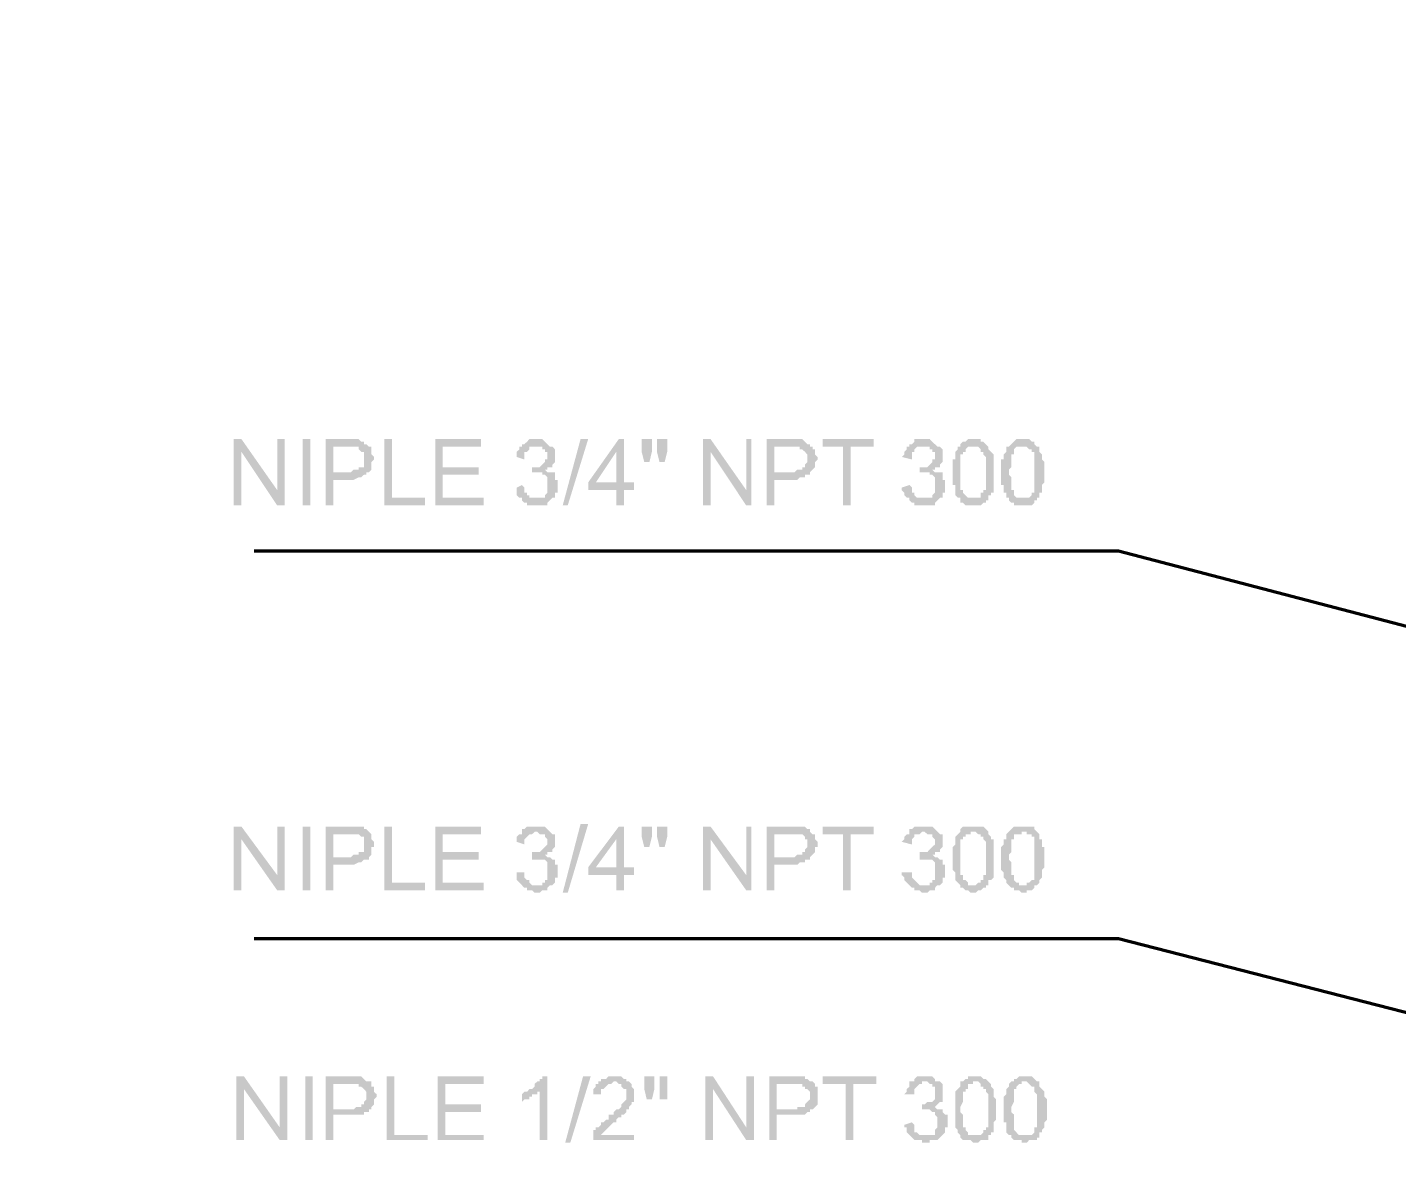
# Model space of a CAD drawing. Header units: millimetres. Extents: x 4161 to 13726, y 828 to 4470.
# Drawn here: x 8633.5 to 8791.7, y 1467.2 to 1598.5 of the extents above; entities that cross this region are included whole.
import ezdxf

# ---------------------------------------------------------------- set-up
doc = ezdxf.new("R2010")
doc.units = ezdxf.units.MM
doc.header["$LTSCALE"] = 10
doc.layers.add('AUX_01', color=1, linetype='Continuous')
doc.layers.add('H', color=7, linetype='Continuous', lineweight=100)
doc.layers.add('P', color=250, linetype='Continuous', lineweight=100)

# ---------------------------------------------------------------- blocks, each defined once
blk = doc.blocks.new('A$C264A139D')
at = {"layer": 'H', "linetype": 'Continuous'}
for points in [[(159.12, 450.59), (158.24, 450.59), (158.24, 442.94), (159.12, 442.94), (159.12, 449.12)], [(159.12, 450.59), (159.12, 449.12), (163.24, 442.94), (163.24, 444.71)], [(164.12, 450.59), (163.24, 450.59), (163.24, 442.94), (164.12, 442.94)], [(167.06, 442.94), (167.06, 450.59), (166.18, 450.59), (166.18, 442.94)], [(171.47, 450.59), (168.82, 450.59), (168.82, 442.94), (169.71, 442.94), (169.71, 445.88), (172.06, 445.88), (172.65, 446.18), (172.94, 446.18), (173.24, 446.47), (173.53, 446.47), (173.53, 446.76), (173.82, 446.76), (169.71, 446.76), (169.71, 449.71), (174.12, 449.71), (173.82, 449.71), (173.53, 450), (173.24, 450), (173.24, 450.29), (172.94, 450.29), (172.65, 450.59), (171.76, 450.59)], [(174.12, 449.71), (171.47, 449.71), (172.65, 449.71), (172.65, 449.41), (172.94, 449.12), (173.24, 449.12), (173.24, 448.82), (173.24, 447.94), (173.24, 447.65), (173.24, 447.35), (172.94, 447.35), (172.65, 447.35), (172.65, 447.06), (172.06, 447.06), (171.76, 446.76), (169.71, 446.76), (173.82, 446.76), (174.12, 447.06), (174.12, 447.35), (174.12, 447.94), (174.41, 448.24), (174.41, 448.53), (174.12, 448.82), (174.12, 449.41)], [(176.47, 450.59), (175.59, 450.59), (175.59, 442.94), (180.29, 442.94), (180.29, 443.82), (176.47, 443.82)], [(186.76, 450.59), (181.47, 450.59), (181.47, 442.94), (187.06, 442.94), (187.06, 443.82), (182.35, 443.82), (182.35, 446.47), (186.47, 446.47), (186.47, 447.35), (182.35, 447.35), (182.35, 449.71), (186.76, 449.71)], [(191.47, 449.71), (191.18, 449.71), (191.18, 449.41), (190.88, 449.12), (190.88, 448.82), (190.88, 448.53), (191.76, 448.24), (191.76, 449.12), (192.06, 449.12), (192.35, 449.41), (192.35, 449.71), (192.65, 449.71), (192.94, 449.71)], [(192.94, 450.59), (192.35, 450.59), (192.06, 450.29), (191.76, 450), (191.47, 450), (191.47, 449.71), (193.24, 449.71), (193.53, 449.71), (193.82, 449.71), (193.82, 449.41), (194.12, 449.41), (194.12, 449.12), (194.41, 449.12), (194.41, 448.53), (194.41, 448.24), (194.12, 448.24), (194.12, 447.94), (193.82, 447.65), (193.53, 447.35), (193.24, 447.35), (192.94, 447.35), (194.41, 447.35), (194.71, 447.35), (195, 447.35), (195, 447.65), (195.29, 447.94), (195.29, 449.41), (195, 449.71), (194.71, 449.71), (194.41, 450), (194.12, 450.29), (193.82, 450.59), (193.24, 450.59)], [(196.18, 442.94), (198.24, 450.59), (199.12, 450.59), (196.76, 442.94)], [(203.24, 450.59), (202.65, 450.59), (199.12, 445.59), (199.12, 444.71), (202.35, 444.71), (202.35, 442.94), (203.24, 442.94), (203.24, 444.71), (204.41, 444.71), (204.41, 445.59), (200, 445.59), (202.35, 449.12)], [(203.24, 450.59), (202.35, 449.12), (202.35, 445.59), (200, 445.59), (203.24, 445.59)], [(206.47, 450.59), (205.29, 450.59), (205.29, 449.12), (205.59, 447.94), (206.18, 447.94), (206.47, 449.12)], [(208.24, 450.59), (207.06, 450.59), (207.06, 449.12), (207.35, 447.94), (207.94, 447.94), (208.24, 449.12)], [(213.24, 450.59), (212.35, 450.59), (212.35, 442.94), (213.24, 442.94), (213.24, 449.12)], [(213.24, 450.59), (213.24, 449.12), (217.35, 442.94), (217.35, 444.71)], [(217.94, 450.59), (217.35, 450.59), (217.35, 442.94), (217.94, 442.94)], [(222.65, 450.59), (219.71, 450.59), (219.71, 442.94), (220.59, 442.94), (220.59, 445.88), (223.24, 445.88), (223.53, 446.18), (224.12, 446.18), (224.12, 446.47), (224.71, 446.47), (224.71, 446.76), (220.59, 446.76), (220.59, 449.71), (225, 449.71), (224.71, 449.71), (224.71, 450), (224.41, 450), (224.12, 450.29), (223.82, 450.59)], [(225, 449.71), (222.65, 449.71), (223.53, 449.71), (223.53, 449.41), (223.82, 449.41), (224.12, 449.12), (224.41, 448.82), (224.41, 447.94), (224.12, 447.65), (224.12, 447.35), (223.82, 447.35), (223.82, 447.06), (223.24, 447.06), (222.94, 446.76), (220.59, 446.76), (224.71, 446.76), (225, 447.06), (225.29, 447.35), (225.29, 447.94), (225.59, 448.24), (225.59, 448.53), (225.29, 448.82), (225.29, 449.41), (225, 449.41)], [(232.06, 450.59), (226.18, 450.59), (226.18, 449.71), (228.53, 449.71), (228.53, 442.94), (229.41, 442.94), (229.41, 449.71), (232.06, 449.71)], [(236.18, 449.71), (235.88, 449.71), (235.88, 449.41), (235.59, 449.12), (235.59, 448.82), (235.29, 448.53), (236.47, 448.24), (236.47, 449.12), (236.76, 449.12), (236.76, 449.41), (237.06, 449.71), (237.35, 449.71), (237.65, 449.71)], [(237.65, 450.59), (236.76, 450.59), (236.76, 450.29), (236.47, 450), (236.18, 450), (236.18, 449.71), (237.94, 449.71), (238.24, 449.71), (238.53, 449.71), (238.53, 449.41), (238.82, 449.41), (238.82, 449.12), (239.12, 449.12), (239.12, 448.53), (239.12, 448.24), (238.82, 448.24), (238.82, 447.94), (238.53, 447.65), (238.24, 447.35), (237.94, 447.35), (237.65, 447.35), (239.12, 447.35), (239.41, 447.35), (239.71, 447.35), (239.71, 447.65), (240, 447.94), (240, 449.41), (239.71, 449.71), (239.41, 449.71), (239.12, 450), (238.82, 450.29), (238.53, 450.59), (237.94, 450.59)], [(242.06, 449.71), (241.76, 449.71), (241.76, 449.41), (241.47, 449.12), (241.47, 448.82), (241.47, 448.24), (241.18, 448.24), (241.18, 446.76), (241.18, 445.29), (241.47, 445.29), (241.47, 444.41), (241.47, 444.12), (241.76, 443.82), (242.06, 443.82), (242.06, 443.53), (242.06, 443.24), (242.35, 443.24), (242.65, 442.94), (242.94, 442.94), (243.24, 442.94), (243.82, 442.94), (244.12, 442.94), (244.41, 442.94), (244.71, 443.24), (245, 443.24), (245, 443.53), (245.29, 443.53), (245.29, 443.82), (242.94, 443.82), (242.65, 444.12), (242.35, 444.41), (242.35, 444.71), (242.06, 444.71), (242.06, 446.18), (242.06, 446.47), (242.06, 447.06), (242.06, 447.35), (242.06, 448.82), (242.35, 448.82), (242.35, 449.12), (242.65, 449.12), (242.65, 449.41), (242.94, 449.71), (243.24, 449.71), (243.53, 449.71)], [(243.53, 450.59), (242.94, 450.59), (242.65, 450.29), (242.35, 450.29), (242.06, 450), (242.06, 449.71), (243.82, 449.71), (244.12, 449.71), (244.41, 449.41), (244.41, 449.12), (244.71, 449.12), (244.71, 448.82), (245, 448.53), (245, 446.76), (245, 444.71), (244.71, 444.71), (244.71, 444.41), (244.41, 444.41), (244.41, 444.12), (244.41, 443.82), (244.12, 443.82), (243.82, 443.82), (243.53, 443.82), (245.29, 443.82), (245.29, 444.12), (245.59, 444.12), (245.59, 444.41), (245.88, 444.41), (245.88, 444.71), (245.88, 445.29), (245.88, 445.59), (245.88, 447.94), (245.88, 448.24), (245.88, 448.53), (245.88, 448.82), (245.59, 449.12), (245.29, 449.41), (245.29, 449.71), (245, 450), (244.71, 450.29), (244.41, 450.29), (244.41, 450.59), (243.82, 450.59)], [(247.65, 449.71), (247.35, 449.71), (247.35, 449.41), (247.35, 449.12), (247.06, 448.82), (247.06, 448.24), (246.76, 448.24), (246.76, 446.76), (246.76, 445.29), (247.06, 445.29), (247.06, 444.41), (247.35, 444.41), (247.35, 444.12), (247.35, 443.82), (247.65, 443.82), (247.65, 443.53), (247.94, 443.24), (248.24, 443.24), (248.24, 442.94), (248.82, 442.94), (249.12, 442.94), (249.71, 442.94), (250.29, 442.94), (250.59, 443.24), (250.59, 443.53), (250.88, 443.53), (250.88, 443.82), (248.82, 443.82), (248.53, 443.82), (248.24, 444.12), (248.24, 444.41), (248.24, 444.71), (247.94, 444.71), (247.94, 446.18), (247.65, 446.47), (247.65, 447.06), (247.94, 447.35), (247.94, 448.82), (248.24, 448.82), (248.24, 449.12), (248.24, 449.41), (248.53, 449.71), (249.12, 449.71)], [(249.12, 450.59), (248.53, 450.59), (248.24, 450.29), (247.94, 450), (247.65, 449.71), (249.71, 449.71), (250, 449.41), (250.29, 449.41), (250.29, 449.12), (250.59, 449.12), (250.59, 448.82), (250.59, 448.53), (250.59, 446.76), (250.59, 444.71), (250.59, 444.41), (250.29, 444.41), (250.29, 444.12), (250, 443.82), (249.71, 443.82), (249.12, 443.82), (250.88, 443.82), (251.18, 443.82), (251.18, 444.12), (251.18, 444.41), (251.47, 444.41), (251.47, 444.71), (251.47, 445.29), (251.76, 445.59), (251.76, 447.94), (251.47, 448.24), (251.47, 448.53), (251.47, 448.82), (251.18, 449.12), (251.18, 449.41), (251.18, 449.71), (250.88, 449.71), (250.59, 450), (250.59, 450.29), (250.29, 450.29), (250, 450.59), (249.71, 450.59)], [(195, 446.76), (193.24, 446.76), (193.82, 446.76), (193.82, 446.47), (194.12, 446.47), (194.41, 446.18), (194.41, 445.88), (194.41, 445.29), (194.41, 444.41), (194.12, 444.12), (194.12, 443.82), (193.82, 443.82), (191.47, 443.82), (191.47, 443.53), (191.76, 443.24), (192.06, 443.24), (192.06, 442.94), (192.65, 442.94), (192.94, 442.94), (193.53, 442.94), (193.82, 442.94), (194.41, 442.94), (194.41, 443.24), (194.71, 443.53), (195, 443.82), (195.29, 443.82), (195.29, 444.12), (195.29, 444.41), (195.59, 444.41), (195.59, 445.88), (195.29, 445.88), (195.29, 446.18), (195.29, 446.47), (195.29, 446.76)], [(239.71, 446.76), (237.94, 446.76), (238.53, 446.76), (238.53, 446.47), (238.82, 446.47), (239.12, 446.18), (239.12, 445.88), (239.12, 445.29), (239.12, 444.41), (238.82, 444.12), (238.82, 443.82), (238.53, 443.82), (236.18, 443.82), (236.18, 443.53), (236.47, 443.24), (236.76, 443.24), (236.76, 442.94), (237.35, 442.94), (237.65, 442.94), (238.24, 442.94), (238.53, 442.94), (239.12, 442.94), (239.12, 443.24), (239.41, 443.53), (239.71, 443.82), (240, 443.82), (240, 444.12), (240, 444.41), (240.29, 444.41), (240.29, 445.88), (240, 445.88), (240, 446.18), (240, 446.47), (240, 446.76)], [(191.47, 445.29), (190.88, 445), (190.88, 444.71), (190.88, 444.41), (190.88, 444.12), (191.18, 443.82), (191.47, 443.82), (192.94, 443.82), (192.65, 443.82), (192.35, 443.82), (192.35, 444.12), (192.06, 444.12), (192.06, 444.41), (191.76, 444.41), (191.76, 445)], [(236.18, 445.29), (235.29, 445), (235.29, 444.71), (235.59, 444.41), (235.59, 444.12), (235.88, 443.82), (236.18, 443.82), (237.65, 443.82), (237.35, 443.82), (237.06, 443.82), (236.76, 444.12), (236.76, 444.41), (236.47, 444.41), (236.47, 445)], [(159.12, 405.88), (158.24, 405.88), (158.24, 398.53), (159.12, 398.53), (159.12, 404.41)], [(159.12, 405.88), (159.12, 404.41), (163.24, 398.53), (163.24, 400.29)], [(164.12, 405.88), (163.24, 405.88), (163.24, 398.53), (164.12, 398.53)], [(167.06, 398.53), (167.06, 405.88), (166.18, 405.88), (166.18, 398.53)], [(171.47, 405.88), (168.82, 405.88), (168.82, 398.53), (169.71, 398.53), (169.71, 401.47), (172.06, 401.47), (172.65, 401.76), (172.94, 401.76), (173.24, 402.06), (173.53, 402.06), (173.82, 402.06), (173.82, 402.35), (169.71, 402.35), (169.71, 405), (174.12, 405), (173.82, 405.29), (173.53, 405.59), (173.24, 405.59), (173.24, 405.88), (172.94, 405.88), (172.65, 405.88), (171.76, 405.88)], [(174.12, 405), (171.47, 405), (172.65, 405), (172.94, 404.71), (173.24, 404.71), (173.24, 404.41), (173.24, 403.53), (173.24, 403.24), (173.24, 402.94), (172.94, 402.94), (172.65, 402.94), (172.65, 402.65), (172.06, 402.65), (171.76, 402.35), (169.71, 402.35), (173.82, 402.35), (174.12, 402.65), (174.12, 402.94), (174.12, 403.53), (174.41, 403.53), (174.41, 403.82), (174.41, 404.12), (174.12, 404.41)], [(176.47, 405.88), (175.59, 405.88), (175.59, 398.53), (180.29, 398.53), (180.29, 399.41), (176.47, 399.41)], [(186.76, 405.88), (181.47, 405.88), (181.47, 398.53), (187.06, 398.53), (187.06, 399.41), (182.35, 399.41), (182.35, 402.06), (186.47, 402.06), (186.47, 402.94), (182.35, 402.94), (182.35, 405), (186.76, 405)], [(191.47, 405.29), (191.47, 405), (191.18, 405), (190.88, 404.71), (190.88, 404.41), (190.88, 404.12), (191.76, 403.82), (191.76, 404.41), (192.06, 404.71), (192.35, 405), (192.65, 405), (192.94, 405.29)], [(192.94, 405.88), (192.35, 405.88), (192.06, 405.88), (191.76, 405.59), (191.47, 405.59), (191.47, 405.29), (193.24, 405.29), (193.53, 405), (193.82, 405), (194.12, 405), (194.12, 404.71), (194.41, 404.41), (194.41, 404.12), (194.41, 403.82), (194.12, 403.53), (193.82, 403.24), (193.53, 402.94), (193.24, 402.94), (192.94, 402.94), (194.41, 402.94), (194.71, 402.94), (195, 402.94), (195, 403.24), (195.29, 403.53), (195.29, 405), (195, 405), (194.71, 405.29), (194.41, 405.59), (194.12, 405.88), (193.82, 405.88), (193.24, 405.88)], [(196.18, 398.24), (198.24, 406.18), (199.12, 406.18), (196.76, 398.24)], [(203.24, 405.88), (202.65, 405.88), (199.12, 401.18), (199.12, 400.29), (202.35, 400.29), (202.35, 398.53), (203.24, 398.53), (203.24, 400.29), (204.41, 400.29), (204.41, 401.18), (200, 401.18), (202.35, 404.41)], [(203.24, 405.88), (202.35, 404.41), (202.35, 401.18), (200, 401.18), (203.24, 401.18)], [(206.47, 405.88), (205.29, 405.88), (205.29, 404.71), (205.59, 403.53), (206.18, 403.53), (206.47, 404.71)], [(208.24, 405.88), (207.06, 405.88), (207.06, 404.71), (207.35, 403.53), (207.94, 403.53), (208.24, 404.71)], [(213.24, 405.88), (212.35, 405.88), (212.35, 398.53), (213.24, 398.53), (213.24, 404.41)], [(213.24, 405.88), (213.24, 404.41), (217.35, 398.53), (217.35, 400.29)], [(217.94, 405.88), (217.35, 405.88), (217.35, 398.53), (217.94, 398.53)], [(222.65, 405.88), (219.71, 405.88), (219.71, 398.53), (220.59, 398.53), (220.59, 401.47), (223.24, 401.47), (223.53, 401.76), (224.12, 401.76), (224.12, 402.06), (224.71, 402.06), (224.71, 402.35), (220.59, 402.35), (220.59, 405), (225, 405), (224.71, 405.29), (224.71, 405.59), (224.41, 405.59), (224.12, 405.88), (223.82, 405.88)], [(225, 405), (222.65, 405), (223.53, 405), (223.82, 405), (224.12, 404.71), (224.12, 404.41), (224.41, 404.41), (224.41, 403.53), (224.12, 403.24), (224.12, 402.94), (223.82, 402.94), (223.82, 402.65), (223.24, 402.65), (222.94, 402.35), (220.59, 402.35), (224.71, 402.35), (225, 402.65), (225.29, 402.94), (225.29, 403.53), (225.59, 403.53), (225.59, 403.82), (225.59, 404.12), (225.29, 404.41), (225.29, 405)], [(232.06, 405.88), (226.18, 405.88), (226.18, 405), (228.53, 405), (228.53, 398.53), (229.41, 398.53), (229.41, 405), (232.06, 405)], [(236.18, 405.29), (236.18, 405), (235.88, 405), (235.59, 404.71), (235.59, 404.41), (235.29, 404.12), (236.47, 403.82), (236.47, 404.41), (236.76, 404.71), (236.76, 405), (237.06, 405), (237.35, 405), (237.65, 405.29)], [(237.65, 405.88), (236.76, 405.88), (236.47, 405.59), (236.18, 405.59), (236.18, 405.29), (237.94, 405.29), (238.24, 405), (238.53, 405), (238.82, 405), (238.82, 404.71), (239.12, 404.41), (239.12, 404.12), (239.12, 403.82), (238.82, 403.53), (238.53, 403.24), (238.24, 402.94), (237.94, 402.94), (237.65, 402.94), (239.12, 402.94), (239.41, 402.94), (239.71, 402.94), (239.71, 403.24), (240, 403.53), (240, 405), (239.71, 405), (239.41, 405.29), (239.12, 405.59), (238.82, 405.88), (238.53, 405.88), (237.94, 405.88)], [(242.06, 405.29), (241.76, 405), (241.47, 404.71), (241.47, 404.41), (241.47, 403.82), (241.18, 403.53), (241.18, 402.06), (241.18, 400.88), (241.47, 400.59), (241.47, 400), (241.47, 399.71), (241.76, 399.41), (242.06, 399.12), (242.06, 398.82), (242.35, 398.82), (242.65, 398.53), (242.94, 398.53), (243.24, 398.24), (243.82, 398.24), (244.12, 398.53), (244.41, 398.53), (244.71, 398.82), (245, 398.82), (245, 399.12), (245.29, 399.12), (242.94, 399.12), (242.94, 399.41), (242.65, 399.71), (242.35, 399.71), (242.35, 400.29), (242.06, 400.29), (242.06, 401.76), (242.06, 402.06), (242.06, 402.65), (242.06, 402.94), (242.06, 404.41), (242.35, 404.41), (242.35, 404.71), (242.65, 404.71), (242.65, 405), (242.94, 405), (243.24, 405), (243.24, 405.29), (243.53, 405.29)], [(243.53, 405.88), (242.94, 405.88), (242.65, 405.88), (242.35, 405.88), (242.06, 405.59), (242.06, 405.29), (243.82, 405.29), (244.12, 405), (244.41, 405), (244.41, 404.71), (244.71, 404.71), (244.71, 404.41), (245, 404.12), (245, 402.06), (245, 400.29), (244.71, 400.29), (244.71, 399.71), (244.41, 399.71), (244.41, 399.41), (244.12, 399.41), (243.82, 399.12), (243.53, 399.12), (245.29, 399.12), (245.29, 399.41), (245.29, 399.71), (245.59, 399.71), (245.88, 400), (245.88, 400.29), (245.88, 400.88), (245.88, 401.18), (245.88, 403.53), (245.88, 404.12), (245.88, 404.41), (245.59, 404.41), (245.59, 404.71), (245.29, 405), (245.29, 405.29), (245, 405.59), (244.71, 405.88), (244.41, 405.88), (243.82, 405.88)], [(247.65, 405.29), (247.35, 405), (247.35, 404.71), (247.35, 404.41), (247.06, 404.41), (247.06, 403.82), (246.76, 403.53), (246.76, 402.06), (246.76, 400.88), (247.06, 400.59), (247.06, 400), (247.35, 399.71), (247.35, 399.41), (247.65, 399.12), (247.94, 398.82), (248.24, 398.82), (248.24, 398.53), (248.82, 398.53), (249.12, 398.24), (249.71, 398.24), (249.71, 398.53), (250.29, 398.53), (250.59, 398.82), (250.59, 399.12), (250.88, 399.12), (248.82, 399.12), (248.82, 399.41), (248.53, 399.41), (248.24, 399.71), (248.24, 400.29), (247.94, 400.29), (247.94, 401.76), (247.65, 402.06), (247.65, 402.65), (247.94, 402.94), (247.94, 404.41), (248.24, 404.41), (248.24, 404.71), (248.24, 405), (248.53, 405), (249.12, 405), (249.12, 405.29)], [(249.12, 405.88), (248.53, 405.88), (248.24, 405.88), (247.94, 405.59), (247.65, 405.29), (249.71, 405.29), (249.71, 405), (250, 405), (250.29, 405), (250.29, 404.71), (250.59, 404.71), (250.59, 404.41), (250.59, 404.12), (250.59, 402.06), (250.59, 400.29), (250.59, 399.71), (250.29, 399.71), (250, 399.41), (249.71, 399.41), (249.71, 399.12), (249.12, 399.12), (250.88, 399.12), (251.18, 399.41), (251.18, 399.71), (251.47, 400), (251.47, 400.29), (251.47, 400.88), (251.76, 401.18), (251.76, 403.53), (251.47, 403.53), (251.47, 404.12), (251.47, 404.41), (251.18, 404.41), (251.18, 404.71), (251.18, 405), (250.88, 405.29), (250.59, 405.59), (250.59, 405.88), (250.29, 405.88), (250, 405.88), (249.71, 405.88)], [(195, 402.06), (193.24, 402.06), (193.82, 402.06), (194.12, 402.06), (194.41, 401.76), (194.41, 401.47), (194.41, 400.59), (194.41, 400), (194.41, 399.71), (194.12, 399.71), (194.12, 399.41), (193.82, 399.41), (193.82, 399.12), (191.47, 399.12), (191.76, 398.82), (192.06, 398.82), (192.06, 398.53), (192.65, 398.53), (192.94, 398.24), (193.53, 398.24), (193.82, 398.53), (194.41, 398.53), (194.41, 398.82), (194.71, 399.12), (195, 399.12), (195.29, 399.41), (195.29, 399.71), (195.29, 400), (195.59, 400), (195.59, 401.47), (195.29, 401.47), (195.29, 401.76), (195.29, 402.06)], [(239.71, 402.06), (237.94, 402.06), (238.53, 402.06), (238.82, 402.06), (239.12, 401.76), (239.12, 401.47), (239.12, 400.59), (239.12, 400), (239.12, 399.71), (238.82, 399.71), (238.82, 399.41), (238.53, 399.41), (238.53, 399.12), (236.18, 399.12), (236.47, 398.82), (236.76, 398.82), (236.76, 398.53), (237.35, 398.53), (237.65, 398.24), (238.24, 398.24), (238.53, 398.53), (239.12, 398.53), (239.12, 398.82), (239.41, 399.12), (239.71, 399.12), (240, 399.41), (240, 399.71), (240, 400), (240.29, 400), (240.29, 401.47), (240, 401.47), (240, 401.76), (240, 402.06)], [(191.47, 400.59), (190.88, 400.59), (190.88, 400.29), (190.88, 400), (190.88, 399.71), (191.18, 399.41), (191.47, 399.12), (192.94, 399.12), (192.65, 399.12), (192.35, 399.41), (192.35, 399.71), (192.06, 399.71), (191.76, 400), (191.76, 400.59)], [(236.18, 400.59), (235.29, 400.59), (235.29, 400.29), (235.59, 400), (235.59, 399.71), (235.88, 399.41), (236.18, 399.12), (237.65, 399.12), (237.35, 399.12), (237.06, 399.41), (236.76, 399.71), (236.47, 400), (236.47, 400.59)], [(159.41, 377.06), (158.53, 377.06), (158.53, 369.71), (159.41, 369.71), (159.41, 375.59)], [(159.41, 377.06), (159.41, 375.59), (163.53, 369.71), (163.53, 371.18)], [(164.41, 377.06), (163.53, 377.06), (163.53, 369.71), (164.41, 369.71)], [(167.35, 369.71), (167.35, 377.06), (166.47, 377.06), (166.47, 369.71)], [(171.76, 377.06), (168.82, 377.06), (168.82, 369.71), (169.71, 369.71), (169.71, 372.65), (172.35, 372.65), (172.65, 372.65), (173.24, 372.65), (173.24, 372.94), (173.82, 372.94), (173.82, 373.24), (174.12, 373.24), (169.71, 373.24), (169.71, 376.18), (174.12, 376.18), (174.12, 376.47), (173.82, 376.47), (173.53, 376.47), (173.24, 376.76), (172.94, 377.06)], [(176.76, 377.06), (175.88, 377.06), (175.88, 369.71), (180.59, 369.71), (180.59, 370.29), (176.76, 370.29)], [(187.06, 377.06), (181.76, 377.06), (181.76, 369.71), (187.06, 369.71), (187.06, 370.29), (182.65, 370.29), (182.65, 372.94), (186.76, 372.94), (186.76, 373.82), (182.65, 373.82), (182.65, 376.18), (187.06, 376.18)], [(194.41, 377.06), (193.82, 377.06), (193.82, 376.76), (193.53, 376.76), (193.53, 376.47), (193.24, 376.47), (192.94, 376.18), (192.94, 375.88), (192.65, 375.59), (192.35, 375.59), (193.53, 375.29), (193.53, 369.71), (194.41, 369.71)], [(196.47, 369.41), (198.53, 377.06), (199.41, 377.06), (197.06, 369.41)], [(202.06, 377.06), (201.47, 377.06), (201.18, 376.76), (200.59, 376.76), (200.59, 376.47), (200.29, 376.47), (200.29, 376.18), (200, 376.18), (200, 375.88), (199.71, 375.59), (199.71, 375.29), (199.71, 375), (200.59, 375), (200.59, 375.59), (200.88, 375.59), (201.18, 375.88), (201.47, 376.18), (201.76, 376.18), (202.06, 376.47), (203.82, 376.47), (203.53, 376.47), (203.53, 376.76), (203.24, 376.76), (202.94, 377.06), (202.35, 377.06)], [(206.76, 377.06), (205.59, 377.06), (205.59, 375.59), (205.88, 374.41), (206.47, 374.41), (206.76, 375.59)], [(208.24, 377.06), (207.35, 377.06), (207.35, 375.59), (207.35, 374.41), (208.24, 374.41), (208.24, 375.59)], [(213.53, 377.06), (212.65, 377.06), (212.65, 369.71), (213.53, 369.71), (213.53, 375.59)], [(213.53, 377.06), (213.53, 375.59), (217.35, 369.71), (217.35, 371.18)], [(218.24, 377.06), (217.35, 377.06), (217.35, 369.71), (218.24, 369.71)], [(222.65, 377.06), (220, 377.06), (220, 369.71), (220.88, 369.71), (220.88, 372.65), (223.24, 372.65), (223.82, 372.65), (224.12, 372.65), (224.41, 372.94), (224.71, 372.94), (224.71, 373.24), (225, 373.24), (220.88, 373.24), (220.88, 376.18), (225.29, 376.18), (225, 376.47), (224.71, 376.47), (224.41, 376.76), (224.12, 376.76), (224.12, 377.06), (222.94, 377.06)], [(232.35, 377.06), (226.18, 377.06), (226.18, 376.18), (228.82, 376.18), (228.82, 369.71), (229.71, 369.71), (229.71, 376.18), (232.35, 376.18)], [(237.94, 377.06), (237.06, 377.06), (236.76, 376.76), (236.76, 376.47), (236.47, 376.47), (236.18, 376.47), (238.24, 376.47), (238.53, 376.18), (238.82, 376.18), (238.82, 375.88), (239.12, 375.88), (239.12, 375.59), (239.12, 375), (239.12, 374.71), (239.12, 374.41), (238.82, 374.12), (238.53, 374.12), (238.24, 374.12), (237.94, 373.82), (237.65, 373.82), (239.41, 373.82), (239.71, 374.12), (240, 374.12), (240, 374.41), (240, 375.88), (240, 376.18), (239.71, 376.47), (239.41, 376.47), (239.12, 376.47), (239.12, 376.76), (238.82, 377.06), (238.24, 377.06)], [(243.82, 377.06), (242.94, 377.06), (242.94, 376.76), (242.65, 376.76), (242.35, 376.47), (242.06, 376.47), (244.12, 376.47), (244.41, 376.18), (244.41, 375.88), (244.71, 375.88), (244.71, 375.59), (245, 375.59), (245, 375.29), (245.29, 375), (245.29, 373.24), (245.29, 371.18), (245, 371.18), (245, 370.88), (244.71, 370.88), (244.71, 370.59), (244.41, 370.29), (244.12, 370.29), (243.82, 370.29), (245.29, 370.29), (245.59, 370.29), (245.59, 370.59), (245.88, 370.59), (245.88, 370.88), (245.88, 371.18), (245.88, 371.76), (246.18, 372.06), (246.18, 374.41), (245.88, 374.71), (245.88, 375), (245.88, 375.29), (245.88, 375.59), (245.59, 375.88), (245.59, 376.18), (245.29, 376.47), (245, 376.76), (244.71, 376.76), (244.41, 377.06), (244.12, 377.06)], [(249.41, 377.06), (248.82, 377.06), (248.53, 376.76), (248.24, 376.76), (248.24, 376.47), (247.94, 376.47), (249.71, 376.47), (250, 376.18), (250.29, 375.88), (250.59, 375.88), (250.59, 375.59), (250.59, 375.29), (250.88, 375), (250.88, 373.24), (250.88, 371.18), (250.59, 371.18), (250.59, 370.88), (250.59, 370.59), (250.29, 370.29), (250, 370.29), (249.71, 370.29), (249.41, 370.29), (251.18, 370.29), (251.18, 370.59), (251.47, 370.59), (251.47, 370.88), (251.76, 371.18), (251.76, 371.76), (252.06, 372.06), (252.06, 374.41), (251.76, 374.71), (251.76, 375), (251.76, 375.29), (251.47, 375.59), (251.18, 375.88), (251.18, 376.18), (251.18, 376.47), (250.88, 376.47), (250.59, 376.76), (250.29, 377.06), (249.71, 377.06)], [(174.12, 376.18), (171.76, 376.18), (172.65, 376.18), (172.65, 375.88), (172.94, 375.88), (173.24, 375.59), (173.53, 375.29), (173.53, 374.41), (173.24, 374.12), (173.24, 373.82), (172.94, 373.82), (172.94, 373.53), (172.35, 373.53), (172.06, 373.24), (169.71, 373.24), (174.12, 373.24), (174.12, 373.53), (174.41, 373.82), (174.41, 374.41), (174.71, 374.71), (174.71, 375), (174.41, 375.29), (174.41, 375.88), (174.12, 375.88)], [(192.35, 375.59), (192.06, 375.29), (191.76, 375.29), (191.47, 375), (191.47, 374.12), (191.76, 374.41), (192.35, 374.41), (192.35, 374.71), (192.65, 374.71), (192.65, 375), (192.94, 375), (193.24, 375), (193.24, 375.29), (193.53, 375.29)], [(203.82, 376.47), (202.06, 376.47), (202.35, 376.47), (202.65, 376.18), (202.94, 376.18), (202.94, 375.88), (203.24, 375.59), (203.53, 375.59), (203.53, 375.29), (203.53, 374.41), (203.24, 374.12), (202.94, 373.82), (202.94, 373.53), (202.65, 373.24), (202.35, 373.24), (202.06, 372.94), (202.06, 372.65), (201.76, 372.65), (201.47, 372.65), (201.47, 372.35), (201.47, 372.06), (201.18, 372.06), (200.88, 371.76), (200.59, 371.76), (200.59, 371.47), (200.29, 371.18), (200, 371.18), (200, 370.88), (199.71, 370.88), (199.71, 370.59), (199.71, 370.29), (199.71, 369.71), (199.41, 369.71), (204.41, 369.71), (204.41, 370.29), (200.59, 370.29), (200.88, 370.59), (201.18, 370.88), (201.47, 371.18), (201.76, 371.47), (202.06, 371.76), (202.35, 371.76), (202.35, 372.06), (202.65, 372.35), (202.94, 372.35), (202.94, 372.65), (203.24, 372.65), (203.53, 372.94), (203.53, 373.24), (203.82, 373.24), (203.82, 373.53), (204.12, 373.82), (204.12, 374.12), (204.41, 374.12), (204.41, 374.71), (204.41, 375), (204.41, 375.29), (204.41, 375.59), (204.12, 375.88), (204.12, 376.18)], [(225.29, 376.18), (222.65, 376.18), (223.82, 376.18), (223.82, 375.88), (224.12, 375.88), (224.12, 375.59), (224.41, 375.59), (224.71, 375.29), (224.71, 374.41), (224.41, 374.12), (224.12, 373.82), (224.12, 373.53), (223.24, 373.53), (223.24, 373.24), (220.88, 373.24), (225, 373.24), (225.29, 373.53), (225.59, 373.82), (225.59, 374.41), (225.59, 374.71), (225.59, 375), (225.59, 375.29), (225.59, 375.88), (225.29, 375.88)], [(236.18, 376.47), (236.18, 376.18), (236.18, 375.88), (235.88, 375.59), (235.88, 375.29), (235.59, 375), (236.76, 375), (236.76, 375.59), (237.06, 375.88), (237.35, 376.18), (237.65, 376.18), (237.65, 376.47), (237.94, 376.47)], [(242.06, 376.47), (242.06, 376.18), (242.06, 375.88), (241.76, 375.59), (241.47, 375.29), (241.47, 375), (241.47, 374.71), (241.47, 373.24), (241.47, 371.76), (241.47, 371.18), (241.76, 370.88), (241.76, 370.59), (242.06, 370.29), (242.06, 370), (242.35, 369.71), (242.65, 369.71), (242.94, 369.71), (243.24, 369.71), (243.53, 369.41), (244.12, 369.41), (244.41, 369.71), (244.71, 369.71), (245, 369.71), (245.29, 369.71), (245.29, 370), (245.29, 370.29), (243.24, 370.29), (242.94, 370.29), (242.94, 370.59), (242.65, 370.88), (242.65, 371.18), (242.35, 371.18), (242.35, 372.65), (242.06, 372.94), (242.06, 373.53), (242.35, 374.12), (242.35, 375.29), (242.65, 375.29), (242.65, 375.59), (242.94, 375.59), (242.94, 375.88), (242.94, 376.18), (243.53, 376.18), (243.53, 376.47), (243.82, 376.47)], [(247.94, 376.47), (247.65, 376.18), (247.65, 375.88), (247.35, 375.59), (247.35, 375.29), (247.35, 375), (247.06, 374.71), (247.06, 373.24), (247.06, 371.76), (247.35, 371.76), (247.35, 371.18), (247.35, 370.88), (247.35, 370.59), (247.65, 370.29), (247.94, 370.29), (247.94, 370), (248.24, 369.71), (248.53, 369.71), (249.12, 369.71), (249.12, 369.41), (249.71, 369.41), (250, 369.71), (250.59, 369.71), (250.88, 369.71), (250.88, 370), (251.18, 370), (251.18, 370.29), (249.12, 370.29), (248.82, 370.29), (248.53, 370.59), (248.24, 370.88), (248.24, 371.18), (248.24, 372.65), (247.94, 372.94), (247.94, 373.53), (248.24, 374.12), (248.24, 375.29), (248.24, 375.59), (248.53, 375.59), (248.53, 375.88), (248.82, 376.18), (249.12, 376.18), (249.12, 376.47), (249.41, 376.47)], [(237.65, 373.82), (237.65, 373.24), (240, 373.24), (239.71, 373.24), (239.41, 373.24), (239.12, 373.53), (239.41, 373.82)], [(236.47, 371.76), (235.59, 371.47), (235.59, 371.18), (235.88, 371.18), (235.88, 370.59), (236.18, 370.29), (237.94, 370.29), (237.65, 370.29), (237.35, 370.29), (237.06, 370.59), (236.76, 370.59), (236.76, 370.88), (236.76, 371.18), (236.76, 371.47)], [(240, 373.24), (238.24, 373.24), (238.53, 373.24), (238.82, 372.94), (239.12, 372.94), (239.12, 372.65), (239.41, 372.35), (239.41, 371.76), (239.41, 371.18), (239.12, 370.88), (239.12, 370.59), (239.12, 370.29), (238.82, 370.29), (238.53, 370.29), (236.18, 370.29), (236.47, 370), (236.76, 369.71), (237.65, 369.71), (237.65, 369.41), (238.53, 369.41), (238.53, 369.71), (239.12, 369.71), (239.41, 369.71), (239.71, 370), (240, 370.29), (240.29, 370.59), (240.29, 371.18), (240.59, 371.18), (240.59, 372.65), (240.29, 372.65), (240, 372.94)]]:
    blk.add_hatch(color=0, dxfattribs=at).paths.add_polyline_path(points)
h = blk.add_hatch(color=0, dxfattribs=at)
edge = h.paths.add_edge_path()
edge.add_line((192.65, 447.35), (192.65, 446.76))
edge.add_line((192.65, 446.76), (195, 446.76))
edge.add_line((195, 446.76), (194.71, 446.76))
edge.add_line((194.71, 446.76), (194.41, 446.76))
edge.add_line((194.41, 446.76), (194.12, 447.06))
edge.add_line((194.12, 447.06), (194.41, 447.06))
edge.add_line((194.41, 447.06), (194.41, 447.35))
edge.add_line((194.41, 447.35), (192.94, 447.35))
h = blk.add_hatch(color=0, dxfattribs=at)
edge = h.paths.add_edge_path()
edge.add_line((237.35, 447.35), (237.35, 446.76))
edge.add_line((237.35, 446.76), (239.71, 446.76))
edge.add_line((239.71, 446.76), (239.41, 446.76))
edge.add_line((239.41, 446.76), (239.12, 446.76))
edge.add_line((239.12, 446.76), (238.82, 447.06))
edge.add_line((238.82, 447.06), (239.12, 447.06))
edge.add_line((239.12, 447.06), (239.12, 447.35))
edge.add_line((239.12, 447.35), (237.65, 447.35))
h = blk.add_hatch(color=0, dxfattribs=at)
edge = h.paths.add_edge_path()
edge.add_line((192.65, 402.94), (192.65, 402.06))
edge.add_line((192.65, 402.06), (195, 402.06))
edge.add_line((195, 402.06), (194.71, 402.35))
edge.add_line((194.71, 402.35), (194.41, 402.35))
edge.add_line((194.41, 402.35), (194.12, 402.65))
edge.add_line((194.12, 402.65), (194.41, 402.65))
edge.add_line((194.41, 402.65), (194.41, 402.94))
edge.add_line((194.41, 402.94), (192.94, 402.94))
h = blk.add_hatch(color=0, dxfattribs=at)
edge = h.paths.add_edge_path()
edge.add_line((237.35, 402.94), (237.35, 402.06))
edge.add_line((237.35, 402.06), (239.71, 402.06))
edge.add_line((239.71, 402.06), (239.41, 402.35))
edge.add_line((239.41, 402.35), (239.12, 402.35))
edge.add_line((239.12, 402.35), (238.82, 402.65))
edge.add_line((238.82, 402.65), (239.12, 402.65))
edge.add_line((239.12, 402.65), (239.12, 402.94))
edge.add_line((239.12, 402.94), (237.65, 402.94))
at = {"layer": 'P', "color": 0, "linetype": 'Continuous'}
for points in [[(324.41, 420.88), (260.29, 437.65), (160.59, 437.65)], [(324.41, 376.47), (260.29, 392.94), (160.59, 392.94)]]:
    blk.add_lwpolyline(points, dxfattribs=at)

msp = doc.modelspace()

# ---------------------------------------------------------------- linework, layer by layer
at = {"layer": 'AUX_01'}
msp.add_circle((8824.29, 1471.17), 325.22, dxfattribs=at)

# ---------------------------------------------------------------- block references
msp.add_blockref('A$C264A139D', (8499.04, 1100.44), dxfattribs=at)

doc.saveas('drawing.dxf')
